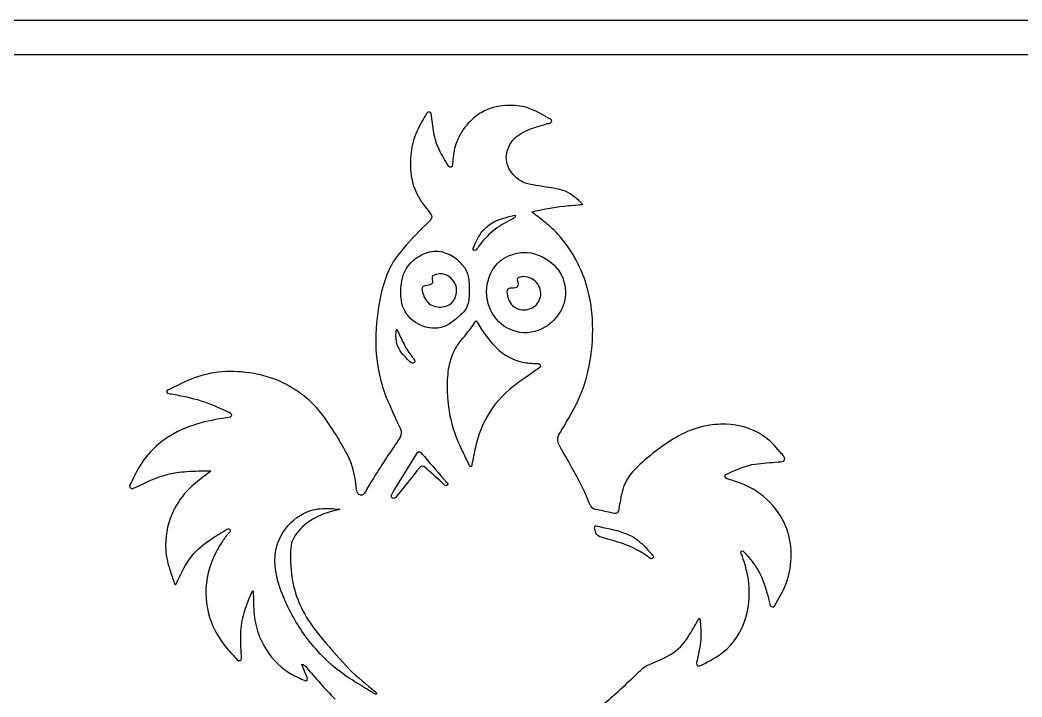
# Model space of a CAD drawing. Header units: millimetres. Extents: x 0 to 939, y 0 to 340.
# Drawn here: x 585.1 to 734.1, y 239.4 to 340.1 of the extents above; entities that cross this region are included whole.
import ezdxf

# ---------------------------------------------------------------- set-up
doc = ezdxf.new("R2010")
doc.units = ezdxf.units.MM
doc.layers.add('Ebene_1', color=7, linetype='CONTINUOUS')

msp = doc.modelspace()

# ---------------------------------------------------------------- linework, layer by layer
at = {"layer": 'Ebene_1', "color": 7}
for points in [[(380.39999, 340.100201), (760.40017, 340.100201), (760.40017, 170.250011), (380.39999, 170.250011)], [(647.268174, 305.732223)], [(647.497947, 302.338134)], [(659.840455, 301.914604)], [(641.446426, 293.436181)], [(644.574246, 275.836257)], [(631.198893, 267.435561)], [(670.757524, 264.851621)]]:
    msp.add_lwpolyline(points, close=True, dxfattribs=at)
for points in [[(740.40034, 334.910231), (400.17717, 334.910231)], [(657.303064, 327.399984), (657.303617, 327.400377)], [(658.691808, 311.057463), (658.719294, 311.05552)], [(660.315615, 305.535999), (660.490368, 305.524341)], [(652.990034, 295.296048), (653.313794, 294.751463)], [(640.827638, 270.284017), (644.040175, 275.50987)]]:
    msp.add_lwpolyline(points, dxfattribs=at)
for points in [[(646.048834, 326.388173), (645.856769, 326.453556), (645.650369, 326.341411), (645.556715, 326.173157)], [(646.300161, 325.801444), (646.299156, 326.012365), (646.278346, 326.296974), (646.048834, 326.388173)], [(653.757548, 326.362916), (652.899355, 325.878951), (652.148198, 325.222234), (651.522332, 324.468325)], [(657.303617, 327.400377), (656.066412, 327.304535), (654.840598, 326.96835), (653.757548, 326.362916)], [(658.029913, 327.403465), (657.787623, 327.404858), (657.545333, 327.403508), (657.303064, 327.399984)], [(660.791769, 326.95601), (659.912485, 327.286274), (658.967253, 327.413603), (658.029913, 327.403465)], [(663.706273, 325.50999), (662.765303, 326.048218), (661.819035, 326.592839), (660.791769, 326.95601)], [(644.876623, 324.985464), (644.3365, 324.034536), (643.81763, 323.054865), (643.551605, 321.989297)], [(645.556715, 326.173157), (645.32489, 325.780502), (645.106255, 325.379674), (644.876623, 324.985464)], [(646.705452, 322.96312), (646.503616, 323.898749), (646.415088, 324.852836), (646.300161, 325.801444)], [(663.505743, 324.683892), (663.742534, 324.729808), (664.072839, 324.740969), (664.167448, 325.008341)], [(664.167448, 325.008341), (664.188962, 325.27423), (663.903082, 325.400827), (663.706273, 325.50999)], [(651.522332, 324.468325), (650.803325, 323.628652), (650.26839, 322.644136), (649.903201, 321.606918)], [(658.403546, 322.213594), (659.007264, 322.920961), (659.834172, 323.399514), (660.687438, 323.754976)], [(660.687438, 323.754976), (661.601647, 324.135005), (662.560843, 324.3916), (663.505743, 324.683892)], [(643.551605, 321.989297), (643.287178, 320.954046), (643.163917, 319.88566), (643.144826, 318.818987)], [(647.44168, 320.812276), (647.11211, 321.497536), (646.861536, 322.219785), (646.705452, 322.96312)], [(657.483678, 320.336877), (657.619957, 321.027231), (657.956083, 321.670814), (658.403546, 322.213594)], [(648.758646, 318.474958), (648.310258, 319.24855), (647.824723, 320.003388), (647.44168, 320.812276)], [(649.903201, 321.606918), (649.627193, 320.783615), (649.556319, 319.913806), (649.440829, 319.059264)], [(657.968689, 317.73252), (657.500386, 318.503879), (657.276383, 319.448984), (657.483678, 320.336877)], [(643.144826, 318.818987), (643.134572, 317.555256), (643.287087, 316.275001), (643.746062, 315.088867)], [(649.440829, 319.059264), (649.419818, 318.811423), (649.434797, 318.557449), (649.36714, 318.315799)], [(649.36714, 318.315799), (649.206179, 318.033946), (648.849435, 318.243503), (648.758646, 318.474958)], [(660.230636, 315.847994), (659.288359, 316.196305), (658.492747, 316.888627), (657.968689, 317.73252)], [(663.37821, 315.237007), (662.321891, 315.399936), (661.257781, 315.545608), (660.230636, 315.847994)], [(643.746062, 315.088867), (644.124249, 314.085142), (644.686659, 313.157891), (645.347942, 312.312611)], [(666.221256, 314.620139), (665.318417, 314.993435), (664.33438, 315.079591), (663.37821, 315.237007)], [(668.801292, 312.673444), (668.030833, 313.427101), (667.196607, 314.138494), (666.221256, 314.620139)], [(645.347942, 312.312611), (645.626835, 311.947031), (645.913318, 311.587183), (646.196092, 311.224545)], [(661.194708, 311.560214), (662.780724, 311.912755), (664.373798, 312.257196), (665.994277, 312.411939)], [(663.006205, 310.138542), (662.410147, 310.622038), (661.799984, 311.088139), (661.194708, 311.560214)], [(665.994277, 312.411939), (666.928893, 312.509919), (667.865379, 312.588883), (668.801292, 312.673444)], [(646.13135, 310.340566), (645.76798, 309.925484), (645.350375, 309.561405), (644.96894, 309.163033)], [(646.196092, 311.224545), (646.37575, 310.959168), (646.357152, 310.574066), (646.13135, 310.340566)], [(653.848086, 308.641092), (654.63654, 309.617121), (655.766096, 310.298367), (656.982621, 310.614432)], [(658.28123, 310.455433), (657.25874, 309.988563), (656.277075, 309.420928), (655.415826, 308.699126)], [(656.982621, 310.614432), (657.54659, 310.783005), (658.118329, 310.924529), (658.691808, 311.057463)], [(658.719294, 311.05552), (658.787956, 310.771987), (658.523962, 310.545152), (658.28123, 310.455433)], [(665.061651, 308.263858), (664.432478, 308.945988), (663.733788, 309.561349), (663.006205, 310.138542)], [(644.96894, 309.163033), (643.629737, 307.836514), (642.331058, 306.462739), (641.188071, 304.964797)], [(652.575525, 306.31118), (652.898883, 307.13546), (653.276658, 307.953318), (653.848086, 308.641092)], [(655.415826, 308.699126), (654.605456, 308.028979), (653.888781, 307.25147), (653.268636, 306.406377)], [(667.909673, 304.179017), (667.146301, 305.655717), (666.204346, 307.047507), (665.061651, 308.263858)], [(644.80988, 305.156648), (645.566838, 305.536687), (646.418054, 305.74537), (647.268174, 305.732223)], [(647.268194, 305.732223), (648.871713, 305.507998), (650.357551, 304.565842), (651.228561, 303.214342)], [(652.734565, 305.796335), (652.495472, 305.809933), (652.419239, 306.158546), (652.575525, 306.31118)], [(653.268636, 306.406377), (653.116502, 306.191844), (653.022003, 305.859512), (652.734565, 305.796335)], [(657.75105, 305.010307), (658.55768, 305.35857), (659.439266, 305.510656), (660.315615, 305.535999)], [(660.490368, 305.524341), (662.006998, 305.358845), (663.469884, 304.684215), (664.545786, 303.609459)], [(641.188071, 304.964797), (640.821244, 304.483192), (640.480263, 303.980016), (640.216198, 303.435169)], [(642.688596, 303.338593), (643.233816, 304.101582), (643.964415, 304.737278), (644.80988, 305.156648)], [(655.320493, 302.856865), (655.872387, 303.804718), (656.720436, 304.596975), (657.75105, 305.010307)], [(669.306229, 300.754801), (668.946067, 301.934853), (668.480247, 303.083054), (667.909673, 304.179017)], [(640.216198, 303.435169), (639.61638, 302.261257), (639.22067, 300.998082), (638.878282, 299.730761)], [(641.818531, 300.902587), (641.921746, 301.763704), (642.17615, 302.625348), (642.688596, 303.338593)], [(651.228561, 303.214342), (651.561831, 302.678821), (651.758942, 302.066624), (651.823131, 301.442062)], [(654.572834, 298.577776), (654.324422, 300.032601), (654.58912, 301.570203), (655.320493, 302.856865)], [(664.545786, 303.609459), (665.467404, 302.706029), (666.047679, 301.474237), (666.162033, 300.1962)], [(646.425885, 301.221018), (646.500982, 301.001549), (646.316397, 300.785376), (646.115928, 300.714869)], [(646.445489, 302.04477), (646.291928, 301.790734), (646.413419, 301.493268), (646.425885, 301.221018)], [(647.497917, 302.338134), (647.134427, 302.292705), (646.785625, 302.175382), (646.445489, 302.04477)], [(649.576576, 301.271152), (649.108554, 301.924233), (648.325961, 302.3966), (647.497947, 302.338134)], [(649.736742, 298.628838), (650.178907, 299.448844), (650.125073, 300.512222), (649.576576, 301.271152)], [(651.823131, 301.442062), (651.906069, 300.710023), (651.899736, 299.971372), (651.887471, 299.235905)], [(659.062908, 301.656208), (658.934359, 301.362552), (659.203451, 301.088705), (659.169401, 300.792238)], [(659.840455, 301.914602), (659.573415, 301.864925), (659.268414, 301.856421), (659.062908, 301.656208)], [(659.958267, 301.928201), (659.91896, 301.923626), (659.879753, 301.91915), (659.840455, 301.914604)], [(662.135346, 300.734744), (661.674562, 301.458755), (660.830343, 301.947979), (659.958267, 301.928201)], [(638.878282, 299.730761), (638.346624, 297.65558), (638.136575, 295.515772), (638.025066, 293.382581)], [(641.878649, 297.969388), (641.657561, 298.93119), (641.704217, 299.929936), (641.818531, 300.902587)], [(645.053487, 300.463986), (644.873999, 300.335817), (644.852184, 300.084445), (644.890436, 299.884365)], [(644.890436, 299.884365), (644.984231, 299.4284), (645.153827, 298.986413), (645.383178, 298.580536)], [(646.115928, 300.714869), (645.771961, 300.593268), (645.371104, 300.668018), (645.053487, 300.463986)], [(657.704172, 300.086418), (657.475625, 299.920609), (657.464707, 299.597242), (657.525267, 299.347117)], [(658.739018, 300.237441), (658.402279, 300.139461), (658.011576, 300.294368), (657.704172, 300.086418)], [(659.169401, 300.792238), (659.16538, 300.543252), (659.001383, 300.279273), (658.739018, 300.237441)], [(662.41454, 298.651301), (662.640735, 299.340962), (662.542003, 300.128995), (662.135346, 300.734744)], [(666.162033, 300.1962), (666.291808, 299.043008), (666.065523, 297.851033), (665.504208, 296.830636)], [(670.216286, 295.608612), (670.111904, 297.350673), (669.811347, 299.082425), (669.306229, 300.754801)], [(643.914491, 295.097283), (642.912228, 295.764294), (642.139798, 296.794071), (641.878649, 297.969388)], [(645.383178, 298.580536), (645.583345, 298.237779), (645.853934, 297.926129), (646.209321, 297.735185)], [(648.206671, 297.458384), (648.858071, 297.600515), (649.437662, 298.037078), (649.736742, 298.628838)], [(651.887471, 299.235905), (651.879428, 298.539054), (651.793072, 297.818863), (651.445828, 297.200409)], [(655.650274, 295.980688), (655.110383, 296.756796), (654.734498, 297.648507), (654.572834, 298.577776)], [(657.525267, 299.347117), (657.625869, 298.629333), (657.95179, 297.914389), (658.541866, 297.463863)], [(661.020719, 297.162669), (661.681579, 297.417311), (662.206632, 297.980997), (662.41454, 298.651301)], [(646.209321, 297.735185), (646.806918, 297.396784), (647.53826, 297.306318), (648.206671, 297.458384)], [(651.445828, 297.200409), (651.170323, 296.704254), (650.719593, 296.340742), (650.313618, 295.953968)], [(658.541866, 297.463863), (659.233037, 296.930865), (660.217476, 296.837046), (661.020719, 297.162669)], [(665.504208, 296.830636), (664.962377, 295.831304), (664.142456, 294.980678), (663.163797, 294.391265)], [(646.737461, 294.23539), (645.736876, 294.2335), (644.747641, 294.555667), (643.914491, 295.097283)], [(650.313618, 295.953968), (649.803464, 295.495482), (649.2821, 295.035581), (648.66469, 294.721887)], [(651.377558, 293.26978), (651.883691, 293.887954), (652.365164, 294.52691), (652.79047, 295.202604)], [(652.79047, 295.202604), (652.839931, 295.270453), (652.944112, 295.46898), (652.990034, 295.296048)], [(658.888417, 293.74842), (657.587968, 294.08104), (656.403935, 294.875484), (655.650274, 295.980688)], [(669.851971, 289.236209), (670.222006, 291.336821), (670.335455, 293.480279), (670.216286, 295.608612)], [(641.183326, 291.775079), (640.974865, 292.376294), (640.982586, 293.022849), (641.04391, 293.647947)], [(641.04391, 293.647947), (641.065926, 293.793216), (641.012042, 293.990933), (641.155831, 294.087022)], [(641.155831, 294.087022), (641.252743, 293.870075), (641.349564, 293.653128), (641.446426, 293.436181)], [(648.66469, 294.721887), (648.073929, 294.409285), (647.409058, 294.231183), (646.737461, 294.23539)], [(653.313794, 294.751463), (653.709182, 294.10072), (654.122475, 293.458113), (654.610915, 292.870955)], [(663.163797, 294.391265), (661.897741, 293.638732), (660.323305, 293.362286), (658.888417, 293.74842)], [(638.025066, 293.382581), (637.931974, 291.417079), (638.096945, 289.440406), (638.498466, 287.513758)], [(641.446426, 293.436181), (641.776087, 292.732563), (642.105999, 292.027489), (642.488178, 291.35005)], [(649.826244, 291.170613), (650.256688, 291.929383), (650.840079, 292.585687), (651.377558, 293.26978)], [(654.610915, 292.870955), (655.298356, 291.993429), (656.020037, 291.114754), (656.953417, 290.480919)], [(642.741606, 289.575139), (642.102481, 290.211426), (641.48313, 290.913372), (641.183326, 291.775079)], [(642.488178, 291.35005), (642.86159, 290.701958), (643.317005, 290.105501), (643.771204, 289.511706)], [(648.896976, 288.514273), (649.070995, 289.438205), (649.366878, 290.345839), (649.826244, 291.170613)], [(643.459015, 289.024061), (643.159323, 289.114809), (642.965278, 289.375503), (642.741606, 289.575139)], [(643.771204, 289.511706), (643.901191, 289.307068), (643.71732, 288.96383), (643.459015, 289.024061)], [(656.953417, 290.480919), (657.883911, 289.819613), (658.958155, 289.350318), (660.088274, 289.152248)], [(660.088274, 289.152248), (660.779796, 289.024307), (661.486458, 289.014833), (662.186828, 288.987147)], [(668.408488, 284.227255), (669.075903, 285.836893), (669.547574, 287.523553), (669.851971, 289.236209)], [(613.986113, 287.620777), (612.632212, 287.417893), (611.309466, 287.023226), (610.062218, 286.464886)], [(618.57896, 287.68229), (617.053795, 287.853945), (615.504653, 287.855597), (613.986113, 287.620777)], [(623.71569, 286.345557), (622.090788, 287.06202), (620.344756, 287.490472), (618.57896, 287.68229)], [(648.65712, 285.495456), (648.667474, 286.50507), (648.715126, 287.519095), (648.896976, 288.514273)], [(661.669897, 287.894852), (660.3867, 287.001612), (659.085377, 286.127663), (657.892356, 285.116276)], [(662.416561, 288.45676), (662.219721, 288.208165), (661.909563, 288.094224), (661.669897, 287.894852)], [(662.186828, 288.987147), (662.42021, 288.950084), (662.569157, 288.64907), (662.416561, 288.45676)], [(610.062218, 286.464886), (609.169323, 286.0757), (608.306465, 285.623505), (607.430851, 285.198669)], [(630.124438, 281.317361), (628.45667, 283.48695), (626.234654, 285.239036), (623.71569, 286.345557)], [(638.498466, 287.513758), (638.741409, 286.351106), (639.084823, 285.209593), (639.522846, 284.10431)], [(607.430851, 285.198669), (607.217906, 285.121857), (606.822739, 285.009315), (606.928196, 284.711025)], [(606.928196, 284.711025), (607.063872, 284.482548), (607.364762, 284.500556), (607.595852, 284.466317)], [(649.417365, 279.766519), (648.917314, 281.633044), (648.649057, 283.563453), (648.65712, 285.495456)], [(657.892356, 285.116276), (656.361973, 283.837186), (655.115952, 282.23599), (654.209213, 280.471058)], [(607.595852, 284.466317), (608.367246, 284.353473), (609.127874, 284.179304), (609.890381, 284.019801)], [(609.890381, 284.019801), (611.318302, 283.707789), (612.728239, 283.293182), (614.063582, 282.698528)], [(639.522846, 284.10431), (640.158081, 282.468179), (640.93414, 280.891), (641.66116, 279.293968)], [(665.640629, 279.066755), (666.625933, 280.752199), (667.655742, 282.422856), (668.408488, 284.227255)], [(614.063582, 282.698528), (614.837962, 282.364838), (615.605244, 282.015386), (616.374567, 281.670528)], [(616.374567, 281.670528), (616.624598, 281.554843), (616.647338, 281.119641), (616.372557, 281.019687)], [(615.255628, 280.830864), (613.804654, 280.601059), (612.361422, 280.300932), (610.964293, 279.845451)], [(616.372557, 281.019687), (616.006222, 280.924184), (615.625753, 280.907325), (615.255628, 280.830864)], [(632.101631, 278.368174), (631.475263, 279.372063), (630.825219, 280.362654), (630.124438, 281.317361)], [(654.209213, 280.471058), (653.561372, 279.219493), (653.100357, 277.87732), (652.814105, 276.500878)], [(610.964293, 279.845451), (609.25029, 279.28246), (607.608117, 278.474978), (606.178466, 277.376928)], [(641.66116, 279.293968), (641.845132, 278.898488), (641.82773, 278.424743), (641.621048, 278.04107)], [(651.001592, 275.784562), (650.378381, 277.071329), (649.790536, 278.384686), (649.417365, 279.766519)], [(665.121708, 278.136117), (665.253474, 278.467129), (665.471496, 278.754503), (665.640629, 279.066755)], [(686.806417, 279.649989), (685.462328, 279.352041), (684.16368, 278.8568), (682.964858, 278.185644)], [(690.089145, 279.970557), (688.987487, 279.994629), (687.882521, 279.883817), (686.806417, 279.649989)], [(695.505794, 278.298902), (693.901832, 279.336314), (692.003978, 279.918244), (690.089145, 279.970557)], [(606.178466, 277.376928), (605.032886, 276.499387), (604.026551, 275.440688), (603.234528, 274.238999)], [(633.604167, 275.761842), (633.132727, 276.646694), (632.626443, 277.513362), (632.101631, 278.368174)], [(641.621048, 278.04107), (641.434704, 277.672686), (641.17068, 277.350457), (640.953945, 276.999879)], [(665.198313, 276.989863), (665.031472, 277.344639), (665.00468, 277.762799), (665.121708, 278.136117)], [(682.964858, 278.185644), (681.914299, 277.601336), (680.928664, 276.910823), (679.961827, 276.201081)], [(698.15025, 275.808913), (697.385602, 276.748485), (696.536718, 277.641911), (695.505794, 278.298902)], [(634.46055, 273.834157), (634.24471, 274.504737), (633.942111, 275.143804), (633.604167, 275.761842)], [(640.953945, 276.999879), (639.748367, 275.179246), (638.52002, 273.3723), (637.379577, 271.510535)], [(644.040175, 275.50987), (644.175359, 275.655218), (644.323531, 276.018549), (644.574246, 275.836257)], [(644.574276, 275.836267), (644.839818, 275.652393), (645.021387, 275.379224), (645.238393, 275.145773)], [(651.953097, 273.78466), (651.66575, 274.464839), (651.311961, 275.114718), (651.001592, 275.784562)], [(652.814105, 276.500878), (652.628515, 275.654462), (652.466258, 274.803331), (652.296702, 273.953683)], [(668.254102, 271.516634), (667.262254, 273.35554), (666.220401, 275.16738), (665.198313, 276.989863)], [(679.961827, 276.201081), (678.901929, 275.404789), (677.879117, 274.557925), (676.920032, 273.644605)], [(698.743544, 275.04493), (698.590224, 275.330682), (698.340385, 275.548466), (698.15025, 275.808913)], [(603.234528, 274.238999), (602.516224, 273.160545), (601.986013, 271.976532), (601.400903, 270.825762)], [(645.238393, 275.145773), (646.331909, 273.875448), (647.425424, 272.605113), (648.51894, 271.334778)], [(694.396666, 274.034544), (695.541693, 274.17282), (696.692169, 274.260306), (697.841831, 274.350636)], [(697.841831, 274.350636), (698.096255, 274.397089), (698.388197, 274.322983), (698.614331, 274.47042)], [(698.614331, 274.47042), (698.789014, 274.597237), (698.873118, 274.858708), (698.743544, 275.04493)], [(606.988102, 272.473602), (607.927162, 272.722322), (608.893928, 272.857613), (609.86182, 272.934048)], [(609.86182, 272.934048), (611.053826, 273.025363), (612.250134, 273.028148), (613.444985, 273.028944)], [(613.2927, 272.844006), (612.138273, 271.943915), (610.930283, 271.093868), (609.925778, 270.024098)], [(613.444985, 273.028944), (613.588241, 272.988558), (613.321764, 272.901908), (613.2927, 272.844006)], [(635.15736, 270.293437), (635.011841, 271.487428), (634.835369, 272.686501), (634.46055, 273.834157)], [(644.550681, 273.534031), (643.436416, 272.143395), (642.319708, 270.75441), (641.206851, 269.362818)], [(645.314485, 273.559297), (645.141371, 273.81105), (644.707087, 273.794647), (644.550681, 273.534031)], [(647.822853, 271.300878), (646.997263, 272.064941), (646.149988, 272.805847), (645.314485, 273.559297)], [(652.296702, 273.953683), (652.423824, 273.740783), (652.002448, 273.489298), (651.953097, 273.78466)], [(676.920032, 273.644605), (676.232641, 272.970295), (675.578516, 272.235626), (675.163454, 271.361835)], [(690.077755, 272.480605), (690.318969, 272.678266), (690.633742, 272.74527), (690.909578, 272.881148)], [(690.909578, 272.881148), (692.032439, 273.367267), (693.176481, 273.852063), (694.396666, 274.034544)], [(601.972281, 270.431376), (603.604894, 271.198801), (605.233063, 272.01267), (606.988102, 272.473602)], [(637.379577, 271.510535), (637.005431, 270.892327), (636.64188, 270.267813), (636.290304, 269.636764)], [(648.475711, 270.808284), (648.171264, 270.807418), (648.042614, 271.144508), (647.822853, 271.300878)], [(648.51894, 271.334778), (648.739414, 271.226941), (648.781305, 270.819385), (648.475711, 270.808284)], [(669.690499, 268.356045), (669.267243, 269.433056), (668.814331, 270.501265), (668.254102, 271.516634)], [(675.163454, 271.361835), (674.69871, 270.425149), (674.502503, 269.389657), (674.319487, 268.370289)], [(690.180166, 271.852222), (689.928386, 271.944432), (689.841879, 272.32143), (690.077755, 272.480605)], [(691.197791, 271.544376), (690.862228, 271.65856), (690.516291, 271.741281), (690.180166, 271.852222)], [(694.521153, 270.05015), (693.502151, 270.720043), (692.361195, 271.183622), (691.197791, 271.544376)], [(601.400903, 270.825762), (601.317161, 270.528629), (601.719848, 270.251212), (601.972281, 270.431376)], [(609.925778, 270.024098), (608.978304, 269.011554), (608.22597, 267.825005), (607.686752, 266.553774)], [(635.508826, 269.500766), (635.241132, 269.669251), (635.195361, 270.008192), (635.15736, 270.293437)], [(640.371368, 269.493495), (640.477901, 269.780322), (640.681566, 270.017154), (640.827638, 270.284017)], [(698.218652, 266.255826), (697.293395, 267.772493), (696.015857, 269.076171), (694.521153, 270.05015)], [(636.290304, 269.636764), (636.129756, 269.381907), (635.750523, 269.334558), (635.508826, 269.500766)], [(640.678671, 268.908202), (640.369709, 268.898255), (640.214489, 269.248655), (640.371368, 269.493495)], [(641.206851, 269.362818), (641.068309, 269.183083), (640.927143, 268.937775), (640.678671, 268.908202)], [(670.436911, 267.336041), (670.050259, 267.54898), (669.824687, 267.952796), (669.690499, 268.356045)], [(674.319487, 268.370289), (674.247306, 267.946907), (674.171495, 267.523346), (674.096871, 267.100959)], [(624.62634, 264.458319), (625.565962, 265.678043), (626.861455, 266.647207), (628.341431, 267.12308)], [(628.341431, 267.12308), (629.262988, 267.408803), (630.239315, 267.460459), (631.198893, 267.435561)], [(632.683353, 267.315111), (631.38958, 267.026175), (630.105468, 266.634166), (628.942063, 265.99318)], [(631.198943, 267.435561), (631.694762, 267.408505), (632.188751, 267.357675), (632.683353, 267.315111)], [(672.613145, 266.886309), (671.888869, 267.041594), (671.163197, 267.190255), (670.436911, 267.336041)], [(673.482295, 266.702684), (673.188182, 266.742174), (672.906122, 266.839806), (672.613145, 266.886309)], [(674.096871, 267.100959), (674.040875, 266.822816), (673.762234, 266.643786), (673.482295, 266.702684)], [(607.686752, 266.553774), (606.990525, 264.899398), (606.650952, 263.088404), (606.770925, 261.296916)], [(628.942063, 265.99318), (627.904835, 265.412364), (626.924719, 264.68228), (626.223455, 263.717025)], [(699.632599, 262.375648), (699.419142, 263.74266), (698.943198, 265.071614), (698.218652, 266.255826)], [(613.326418, 262.73311), (614.048723, 263.222691), (614.797719, 263.671985), (615.54003, 264.130869)], [(616.152143, 263.752458), (615.766757, 263.377469), (615.479048, 262.920157), (615.170729, 262.484421)], [(615.54003, 264.130869), (615.768446, 264.221189), (615.954941, 264.500526), (616.229049, 264.409788)], [(616.229049, 264.409788), (616.504162, 264.269045), (616.347122, 263.894325), (616.152143, 263.752458)], [(623.099305, 260.900102), (623.2973, 262.187496), (623.817216, 263.428736), (624.62634, 264.458319)], [(626.223455, 263.717025), (625.91761, 263.28292), (625.640023, 262.819461), (625.479496, 262.312274)], [(670.655586, 264.024085), (670.604114, 264.251676), (670.478179, 264.491125), (670.565108, 264.725342)], [(670.565108, 264.725342), (670.595368, 264.805416), (670.66212, 264.877126), (670.757524, 264.851621)], [(671.324941, 263.229384), (670.979396, 263.353694), (670.718428, 263.666155), (670.655586, 264.024085)], [(670.757484, 264.851621), (672.123016, 264.521374), (673.515169, 264.281966), (674.843907, 263.817651)], [(674.843907, 263.817651), (675.6284, 263.556229), (676.383176, 263.184174), (677.020291, 262.656118)], [(610.635054, 260.339529), (611.385035, 261.283547), (612.32704, 262.059786), (613.326418, 262.73311)], [(615.170729, 262.484421), (614.08021, 260.866123), (613.280516, 259.041292), (612.935051, 257.121695)], [(625.479496, 262.312274), (625.347116, 261.806808), (625.352203, 261.280214), (625.319088, 260.762483)], [(674.372044, 262.311896), (673.361115, 262.63321), (672.335006, 262.905245), (671.324941, 263.229384)], [(677.853763, 260.669705), (676.770603, 261.360935), (675.60387, 261.931257), (674.372044, 262.311896)], [(677.020291, 262.656118), (677.7433, 262.069344), (678.355594, 261.364824), (678.977317, 260.677593)], [(699.492932, 257.87414), (699.814741, 259.349297), (699.867862, 260.884028), (699.632599, 262.375648)], [(606.770925, 261.296916), (606.850847, 260.189655), (607.104799, 259.100419), (607.464911, 258.050812)], [(623.148967, 258.087496), (623.004504, 259.016215), (622.94887, 259.968309), (623.099305, 260.900102)], [(625.319088, 260.762483), (625.255251, 259.070178), (625.443606, 257.3729), (625.82879, 255.724303)], [(692.351484, 260.674133), (692.147698, 260.861398), (692.382347, 261.294459), (692.640179, 261.06643)], [(692.640179, 261.06643), (692.874798, 260.895836), (693.017793, 260.632176), (693.217055, 260.425065)], [(608.498691, 256.588725), (609.106159, 257.891975), (609.723268, 259.211837), (610.635054, 260.339529)], [(678.61798, 260.146195), (678.376916, 260.340195), (678.117185, 260.507526), (677.853763, 260.669705)], [(679.22212, 260.035403), (679.034329, 259.825229), (678.785223, 260.016603), (678.61798, 260.146195)], [(678.977317, 260.677593), (679.133804, 260.510799), (679.443027, 260.276593), (679.22212, 260.035403)], [(692.650925, 259.895139), (692.541467, 260.146604), (692.532339, 260.475279), (692.351484, 260.674133)], [(693.218463, 257.855419), (693.073085, 258.546689), (692.865107, 259.222311), (692.650925, 259.895139)], [(693.217055, 260.425065), (693.879384, 259.650388), (694.52998, 258.854176), (695.006004, 257.950504)], [(607.464911, 258.050812), (607.681967, 257.400315), (607.901466, 256.750615), (608.121951, 256.101243)], [(624.263885, 254.294396), (623.767122, 255.51784), (623.357046, 256.782564), (623.148967, 258.087496)], [(693.215447, 251.951725), (693.666037, 253.886771), (693.636048, 255.917449), (693.218463, 257.855419)], [(695.006004, 257.950504), (695.577261, 256.904299), (695.929803, 255.759756), (696.242263, 254.616566)], [(697.95134, 254.07158), (698.612311, 255.272384), (699.215205, 256.526217), (699.492932, 257.87414)], [(608.121951, 256.101243), (608.402784, 256.019676), (608.370865, 256.437398), (608.498691, 256.588725)], [(612.935051, 257.121695), (612.561287, 255.118143), (612.710113, 253.025106), (613.347238, 251.088598)], [(619.409859, 254.629249), (619.499733, 254.828013), (619.603732, 255.03018), (619.775309, 255.172534)], [(619.775309, 255.172534), (619.811098, 254.401448), (619.807579, 253.6289), (619.845379, 252.857765)], [(625.82879, 255.724303), (626.138205, 254.504948), (626.585949, 253.319512), (627.173613, 252.204472)], [(618.428586, 251.908067), (618.701548, 252.833155), (619.048319, 253.735156), (619.409859, 254.629249)], [(627.501173, 248.497296), (626.196734, 250.29512), (625.119625, 252.250717), (624.263885, 254.294396)], [(696.242263, 254.616566), (696.388656, 254.077031), (696.515315, 253.532064), (696.659396, 252.99226)], [(697.330913, 252.980622), (697.552926, 253.335458), (697.744146, 253.708169), (697.95134, 254.07158)], [(617.942509, 248.786004), (617.97498, 249.841042), (618.119654, 250.89607), (618.428586, 251.908067)], [(619.845379, 252.857765), (619.893935, 251.757795), (619.997502, 250.650653), (620.312828, 249.590433)], [(627.173613, 252.204472), (627.857545, 250.874156), (628.735844, 249.652184), (629.685068, 248.495814)], [(690.242374, 246.565872), (691.746971, 248.016689), (692.749777, 249.93369), (693.215447, 251.951725)], [(696.659396, 252.99226), (696.776264, 252.719966), (697.217946, 252.685678), (697.330913, 252.980622)], [(613.347238, 251.088598), (613.874342, 249.474817), (614.72027, 247.963024), (615.834103, 246.673162)], [(684.712106, 248.707153), (685.187788, 249.499496), (685.639122, 250.305765), (686.097875, 251.107736)], [(686.097875, 251.107736), (686.348338, 250.931423), (686.203242, 250.591597), (686.263349, 250.339505)], [(686.263349, 250.339505), (686.333721, 249.279524), (686.405359, 248.207326), (686.241232, 247.152179)], [(618.016198, 245.599821), (617.951355, 246.660251), (617.908921, 247.723674), (617.942509, 248.786004)], [(620.312828, 249.590433), (620.63522, 248.468181), (621.112773, 247.388265), (621.734918, 246.396859)], [(630.115581, 245.410655), (629.171153, 246.376089), (628.290402, 247.403394), (627.501173, 248.497296)], [(629.685068, 248.495814), (630.931199, 246.949434), (632.252236, 245.463464), (633.606187, 244.009106)], [(682.218395, 245.961879), (683.24735, 246.672993), (684.100124, 247.624252), (684.712106, 248.707153)], [(615.834103, 246.673162), (616.332716, 246.085562), (616.865631, 245.526162), (617.360213, 244.935916)], [(621.734918, 246.396859), (622.686042, 244.888816), (624.000595, 243.59234), (625.577775, 242.730984)], [(678.691146, 244.229895), (679.875743, 244.787017), (681.143006, 245.200571), (682.218395, 245.961879)], [(686.241232, 247.152179), (686.082655, 246.261428), (685.895074, 245.37601), (685.709122, 244.490521)], [(686.909411, 244.346844), (688.08311, 244.985045), (689.269325, 245.641878), (690.242374, 246.565872)], [(617.360213, 244.935916), (617.504053, 244.789742), (617.783278, 244.695364), (617.937482, 244.875636)], [(617.937482, 244.875636), (618.103821, 245.080767), (618.022732, 245.360741), (618.016198, 245.599821)], [(633.622463, 242.487187), (632.362197, 243.347052), (631.172614, 244.313212), (630.115581, 245.410655)], [(685.709122, 244.490521), (685.654332, 244.231606), (685.869187, 243.913386), (686.160727, 243.993162)], [(686.160727, 243.993162), (686.438816, 244.040013), (686.660858, 244.228174), (686.909411, 244.346844)], [(627.004942, 244.23451), (627.277251, 244.259478), (627.484063, 244.043206), (627.640871, 243.851962)], [(627.78641, 242.258671), (627.523491, 242.916349), (627.264101, 243.57538), (627.004942, 244.23451)], [(627.640871, 243.851962), (629.029555, 242.214794), (630.424392, 240.57707), (631.96889, 239.07983)], [(633.606187, 244.009106), (634.787185, 242.74842), (636.118566, 241.63908), (637.456603, 240.547078)], [(674.741928, 240.845226), (675.759331, 241.801061), (676.765857, 242.768156), (677.776586, 243.730885)], [(677.776586, 243.730885), (678.049015, 243.948817), (678.380194, 244.076509), (678.691146, 244.229895)], [(625.577775, 242.730984), (626.179352, 242.394938), (626.815271, 242.124713), (627.44561, 241.846938)], [(627.44561, 241.846938), (627.695771, 241.657493), (627.999354, 242.053451), (627.78641, 242.258671)], [(637.06787, 240.316423), (635.918299, 241.038181), (634.743916, 241.722507), (633.622463, 242.487187)], [(637.820807, 239.848179), (637.561568, 239.991031), (637.326516, 240.172248), (637.06787, 240.316423)], [(637.456603, 240.547078), (637.669025, 240.363951), (637.903866, 240.208217), (638.112417, 240.020574)], [(638.112417, 240.020574), (638.257956, 239.837108), (637.939645, 239.687791), (637.820807, 239.848179)], [(672.031271, 238.486271), (672.976182, 239.224681), (673.876075, 240.01772), (674.741928, 240.845226)]]:
    msp.add_open_spline(points, degree=3, dxfattribs=at)

doc.saveas('drawing.dxf')
